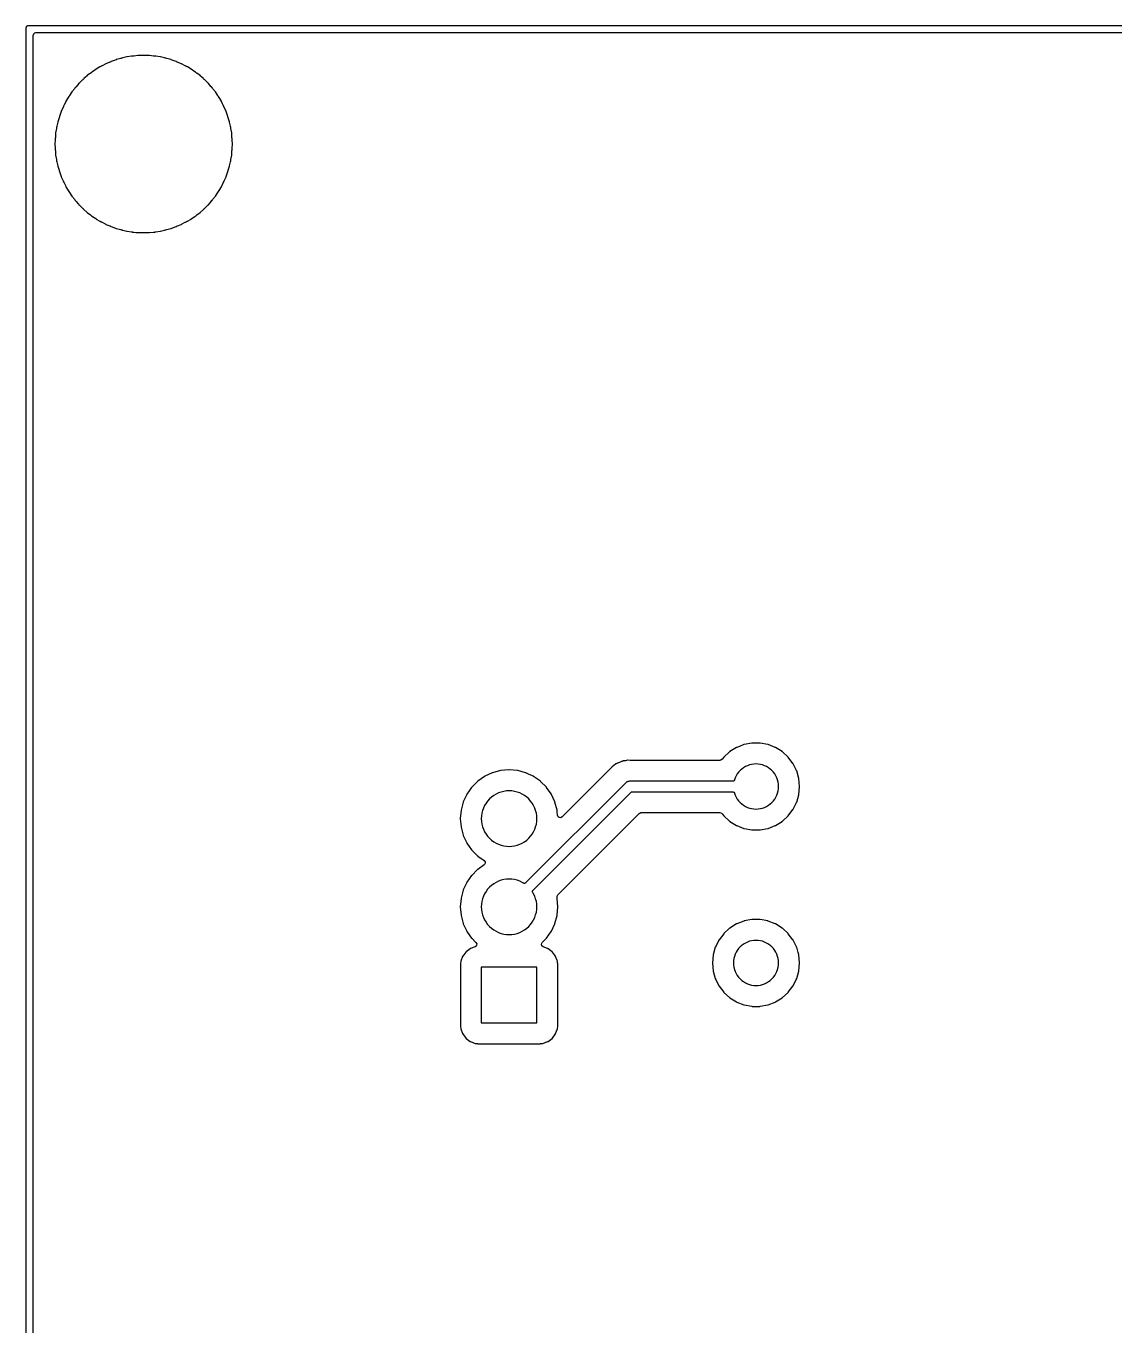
# Model space of a CAD drawing. Header units: metres. Extents: x 53 to 178, y -119 to -45.
# Drawn here: x 53.14 to 84.48, y -82.04 to -44.63 of the extents above; entities that cross this region are included whole.
import ezdxf

# ---------------------------------------------------------------- set-up
doc = ezdxf.new("R2010")
doc.units = ezdxf.units.M

msp = doc.modelspace()

# ---------------------------------------------------------------- linework, layer by layer
for points in [[(178.04, -44.63), (53.19, -44.63), (53.189, -44.63), (53.188, -44.63), (53.186, -44.63), (53.185, -44.63), (53.184, -44.63), (53.183, -44.631), (53.181, -44.631), (53.18, -44.631), (53.179, -44.631), (53.178, -44.631), (53.177, -44.632), (53.175, -44.632), (53.174, -44.633), (53.173, -44.633), (53.172, -44.633), (53.171, -44.634), (53.17, -44.634), (53.169, -44.635), (53.168, -44.635), (53.166, -44.636), (53.165, -44.636), (53.164, -44.637), (53.163, -44.638), (53.162, -44.638), (53.161, -44.639), (53.16, -44.64), (53.159, -44.641), (53.158, -44.641), (53.157, -44.642), (53.156, -44.643), (53.156, -44.644), (53.155, -44.645), (53.154, -44.646), (53.153, -44.646), (53.152, -44.647), (53.151, -44.648), (53.151, -44.649), (53.15, -44.65), (53.149, -44.651), (53.148, -44.652), (53.148, -44.653), (53.147, -44.654), (53.146, -44.655), (53.146, -44.656), (53.145, -44.658), (53.145, -44.659), (53.144, -44.66), (53.144, -44.661), (53.143, -44.662), (53.143, -44.663), (53.143, -44.664), (53.142, -44.665), (53.142, -44.667), (53.141, -44.668), (53.141, -44.669), (53.141, -44.67), (53.141, -44.671), (53.141, -44.673), (53.14, -44.674), (53.14, -44.675), (53.14, -44.676), (53.14, -44.678), (53.14, -44.679), (53.14, -44.68), (53.14, -119.4)], [(53.34, -44.911), (53.34, -119.171), (53.347, -119.204), (53.375, -119.236), (53.421, -119.25), (177.671, -119.25), (177.705, -119.243), (177.737, -119.215), (177.75, -119.169), (177.751, -118.531), (177.89, -44.91), (177.882, -44.876), (177.855, -44.844), (177.809, -44.83), (53.419, -44.83), (53.386, -44.837), (53.354, -44.865), (53.34, -44.911)], [(53.975, -48.031), (53.975, -48.031), (53.975, -48.032), (53.975, -48.032), (53.975, -48.033), (53.982, -48.156), (53.982, -48.158), (53.982, -48.187), (53.982, -48.189), (53.983, -48.19), (53.983, -48.192), (53.983, -48.193), (53.986, -48.222), (53.987, -48.224), (53.994, -48.347), (53.994, -48.348), (53.995, -48.349), (53.995, -48.35), (53.995, -48.351), (53.995, -48.351), (53.995, -48.352), (53.995, -48.352), (53.995, -48.353), (53.995, -48.353), (54.018, -48.474), (54.019, -48.477), (54.022, -48.505), (54.022, -48.506), (54.023, -48.508), (54.023, -48.509), (54.023, -48.51), (54.023, -48.51), (54.023, -48.511), (54.023, -48.511), (54.023, -48.511), (54.023, -48.511), (54.031, -48.539), (54.031, -48.541), (54.054, -48.662), (54.054, -48.664), (54.055, -48.666), (54.055, -48.667), (54.056, -48.669), (54.094, -48.786), (54.094, -48.788), (54.102, -48.816), (54.102, -48.817), (54.102, -48.818), (54.103, -48.82), (54.103, -48.821), (54.103, -48.821), (54.103, -48.821), (54.103, -48.821), (54.103, -48.821), (54.104, -48.822), (54.114, -48.848), (54.115, -48.851), (54.153, -48.968), (54.153, -48.969), (54.153, -48.969), (54.154, -48.97), (54.154, -48.971), (54.154, -48.971), (54.154, -48.972), (54.155, -48.972), (54.155, -48.973), (54.155, -48.974), (54.208, -49.085), (54.209, -49.087), (54.219, -49.114), (54.22, -49.115), (54.22, -49.117), (54.221, -49.118), (54.222, -49.12), (54.236, -49.145), (54.237, -49.147), (54.274, -49.227), (54.289, -49.258), (54.29, -49.26), (54.291, -49.261), (54.291, -49.262), (54.292, -49.264), (54.358, -49.368), (54.359, -49.37), (54.373, -49.395), (54.374, -49.396), (54.374, -49.397), (54.375, -49.397), (54.375, -49.397), (54.375, -49.399), (54.376, -49.399), (54.377, -49.4), (54.393, -49.423), (54.395, -49.425), (54.461, -49.529), (54.461, -49.53), (54.461, -49.53), (54.461, -49.53), (54.461, -49.53), (54.461, -49.53), (54.462, -49.531), (54.463, -49.533), (54.464, -49.534), (54.465, -49.535), (54.543, -49.629), (54.545, -49.631), (54.561, -49.654), (54.562, -49.655), (54.562, -49.656), (54.563, -49.656), (54.563, -49.657), (54.563, -49.657), (54.563, -49.657), (54.564, -49.658), (54.565, -49.659), (54.565, -49.659), (54.575, -49.67), (54.585, -49.68), (54.587, -49.682), (54.65, -49.758), (54.665, -49.777), (54.666, -49.778), (54.667, -49.779), (54.668, -49.78), (54.669, -49.782), (54.759, -49.866), (54.761, -49.868), (54.78, -49.888), (54.781, -49.889), (54.781, -49.889), (54.781, -49.889), (54.782, -49.89), (54.782, -49.89), (54.782, -49.89), (54.783, -49.891), (54.784, -49.892), (54.785, -49.893), (54.807, -49.911), (54.809, -49.913), (54.899, -49.997), (54.9, -49.998), (54.901, -49.999), (54.902, -50), (54.904, -50.001), (55.003, -50.073), (55.005, -50.075), (55.027, -50.093), (55.028, -50.093), (55.028, -50.094), (55.028, -50.094), (55.028, -50.094), (55.028, -50.094), (55.029, -50.095), (55.03, -50.095), (55.031, -50.096), (55.032, -50.097), (55.057, -50.112), (55.058, -50.113), (55.148, -50.178), (55.158, -50.186), (55.159, -50.187), (55.161, -50.188), (55.162, -50.188), (55.163, -50.189), (55.271, -50.249), (55.273, -50.25), (55.284, -50.257), (55.298, -50.265), (55.299, -50.266), (55.3, -50.267), (55.302, -50.267), (55.303, -50.268), (55.314, -50.273), (55.329, -50.28), (55.331, -50.281), (55.399, -50.319), (55.439, -50.341), (55.441, -50.342), (55.442, -50.342), (55.443, -50.343), (55.445, -50.343), (55.559, -50.389), (55.562, -50.39), (55.587, -50.402), (55.588, -50.402), (55.588, -50.402), (55.588, -50.402), (55.589, -50.403), (55.59, -50.403), (55.591, -50.404), (55.592, -50.404), (55.592, -50.404), (55.592, -50.404), (55.593, -50.404), (55.621, -50.413), (55.623, -50.414), (55.737, -50.459), (55.739, -50.46), (55.74, -50.46), (55.742, -50.461), (55.743, -50.461), (55.863, -50.492), (55.865, -50.493), (55.873, -50.495), (55.892, -50.501), (55.894, -50.502), (55.895, -50.502), (55.897, -50.503), (55.898, -50.503), (55.915, -50.506), (55.926, -50.508), (55.929, -50.509), (56.048, -50.539), (56.05, -50.54), (56.051, -50.54), (56.053, -50.54), (56.054, -50.541), (56.177, -50.556), (56.179, -50.556), (56.207, -50.562), (56.208, -50.562), (56.209, -50.562), (56.21, -50.562), (56.211, -50.562), (56.212, -50.563), (56.212, -50.563), (56.212, -50.563), (56.213, -50.563), (56.242, -50.564), (56.244, -50.565), (56.309, -50.573), (56.366, -50.58), (56.367, -50.58), (56.367, -50.58), (56.367, -50.58), (56.368, -50.58), (56.368, -50.58), (56.369, -50.58), (56.37, -50.58), (56.371, -50.58), (56.373, -50.581), (56.496, -50.581), (56.498, -50.581), (56.527, -50.582), (56.528, -50.582), (56.528, -50.582), (56.529, -50.582), (56.53, -50.582), (56.53, -50.582), (56.531, -50.582), (56.532, -50.582), (56.532, -50.582), (56.533, -50.582), (56.562, -50.581), (56.564, -50.581), (56.687, -50.581), (56.689, -50.58), (56.69, -50.58), (56.692, -50.58), (56.694, -50.58), (56.816, -50.565), (56.818, -50.564), (56.847, -50.563), (56.848, -50.563), (56.849, -50.562), (56.849, -50.562), (56.849, -50.562), (56.85, -50.562), (56.852, -50.562), (56.853, -50.562), (56.853, -50.562), (56.853, -50.562), (56.881, -50.556), (56.883, -50.556), (57.006, -50.541), (57.007, -50.54), (57.009, -50.54), (57.01, -50.54), (57.012, -50.539), (57.131, -50.509), (57.134, -50.508), (57.162, -50.503), (57.163, -50.503), (57.165, -50.502), (57.166, -50.502), (57.168, -50.501), (57.195, -50.493), (57.197, -50.492), (57.317, -50.461), (57.318, -50.461), (57.32, -50.46), (57.321, -50.46), (57.323, -50.459), (57.437, -50.414), (57.439, -50.413), (57.467, -50.404), (57.468, -50.404), (57.47, -50.403), (57.471, -50.403), (57.473, -50.402), (57.498, -50.39), (57.501, -50.389), (57.615, -50.343), (57.617, -50.343), (57.618, -50.342), (57.619, -50.342), (57.621, -50.341), (57.729, -50.281), (57.731, -50.28), (57.757, -50.268), (57.758, -50.267), (57.76, -50.267), (57.761, -50.266), (57.762, -50.265), (57.787, -50.25), (57.789, -50.249), (57.897, -50.189), (57.898, -50.188), (57.899, -50.188), (57.901, -50.187), (57.902, -50.186), (58.002, -50.113), (58.003, -50.112), (58.028, -50.097), (58.029, -50.096), (58.03, -50.095), (58.032, -50.094), (58.033, -50.093), (58.055, -50.075), (58.057, -50.073), (58.156, -50.001), (58.158, -50), (58.159, -49.999), (58.16, -49.998), (58.161, -49.997), (58.251, -49.913), (58.253, -49.911), (58.275, -49.893), (58.276, -49.892), (58.277, -49.891), (58.278, -49.89), (58.28, -49.888), (58.299, -49.868), (58.301, -49.866), (58.391, -49.782), (58.392, -49.78), (58.393, -49.779), (58.394, -49.778), (58.395, -49.777), (58.474, -49.682), (58.475, -49.68), (58.495, -49.659), (58.496, -49.658), (58.497, -49.657), (58.498, -49.655), (58.498, -49.655), (58.499, -49.654), (58.516, -49.631), (58.517, -49.63), (58.595, -49.535), (58.596, -49.533), (58.597, -49.532), (58.598, -49.531), (58.599, -49.529), (58.665, -49.425), (58.666, -49.424), (58.683, -49.4), (58.684, -49.399), (58.685, -49.398), (58.686, -49.396), (58.687, -49.395), (58.701, -49.37), (58.702, -49.368), (58.768, -49.264), (58.769, -49.262), (58.769, -49.261), (58.77, -49.26), (58.771, -49.258), (58.823, -49.147), (58.824, -49.145), (58.838, -49.12), (58.839, -49.118), (58.84, -49.117), (58.84, -49.115), (58.841, -49.114), (58.851, -49.087), (58.852, -49.085), (58.905, -48.974), (58.905, -48.972), (58.906, -48.971), (58.907, -48.969), (58.907, -48.968), (58.945, -48.851), (58.946, -48.848), (58.956, -48.822), (58.957, -48.82), (58.958, -48.819), (58.958, -48.817), (58.958, -48.816), (58.966, -48.788), (58.966, -48.786), (59.004, -48.669), (59.005, -48.667), (59.005, -48.666), (59.006, -48.664), (59.006, -48.662), (59.029, -48.541), (59.029, -48.539), (59.037, -48.511), (59.037, -48.51), (59.037, -48.508), (59.038, -48.507), (59.038, -48.505), (59.041, -48.477), (59.042, -48.474), (59.065, -48.353), (59.065, -48.352), (59.065, -48.352), (59.065, -48.351), (59.065, -48.35), (59.065, -48.349), (59.066, -48.348), (59.066, -48.347), (59.069, -48.298), (59.073, -48.224), (59.074, -48.222), (59.077, -48.193), (59.077, -48.193), (59.077, -48.191), (59.077, -48.189), (59.078, -48.188), (59.078, -48.148), (59.078, -48.146), (59.085, -48.033), (59.085, -48.032), (59.085, -48.03), (59.085, -48.028), (59.085, -48.027), (59.078, -47.914), (59.078, -47.912), (59.078, -47.872), (59.077, -47.871), (59.077, -47.87), (59.077, -47.87), (59.077, -47.868), (59.077, -47.867), (59.074, -47.838), (59.073, -47.836), (59.069, -47.769), (59.066, -47.713), (59.066, -47.712), (59.065, -47.711), (59.065, -47.709), (59.065, -47.708), (59.065, -47.707), (59.065, -47.707), (59.065, -47.707), (59.042, -47.586), (59.041, -47.583), (59.038, -47.555), (59.038, -47.553), (59.037, -47.552), (59.037, -47.55), (59.037, -47.549), (59.029, -47.521), (59.029, -47.519), (59.006, -47.399), (59.006, -47.398), (59.006, -47.396), (59.005, -47.394), (59.005, -47.393), (59.004, -47.391), (58.966, -47.274), (58.966, -47.272), (58.958, -47.244), (58.958, -47.243), (58.958, -47.243), (58.958, -47.243), (58.958, -47.243), (58.958, -47.241), (58.957, -47.24), (58.957, -47.239), (58.956, -47.238), (58.946, -47.212), (58.945, -47.209), (58.907, -47.092), (58.907, -47.091), (58.906, -47.089), (58.905, -47.088), (58.905, -47.086), (58.852, -46.975), (58.851, -46.973), (58.841, -46.946), (58.84, -46.945), (58.839, -46.943), (58.839, -46.942), (58.838, -46.94), (58.838, -46.94), (58.824, -46.915), (58.823, -46.913), (58.805, -46.874), (58.771, -46.802), (58.77, -46.8), (58.769, -46.799), (58.769, -46.798), (58.768, -46.796), (58.702, -46.692), (58.701, -46.69), (58.687, -46.665), (58.686, -46.664), (58.685, -46.662), (58.684, -46.661), (58.683, -46.66), (58.666, -46.637), (58.665, -46.635), (58.599, -46.531), (58.599, -46.53), (58.599, -46.53), (58.598, -46.529), (58.597, -46.528), (58.596, -46.527), (58.595, -46.525), (58.517, -46.431), (58.516, -46.429), (58.499, -46.406), (58.498, -46.405), (58.497, -46.404), (58.497, -46.403), (58.497, -46.403), (58.497, -46.403), (58.496, -46.402), (58.495, -46.401), (58.495, -46.401), (58.481, -46.386), (58.475, -46.38), (58.473, -46.378), (58.395, -46.283), (58.394, -46.282), (58.394, -46.282), (58.394, -46.282), (58.393, -46.281), (58.392, -46.28), (58.391, -46.278), (58.301, -46.194), (58.299, -46.192), (58.298, -46.192), (58.28, -46.172), (58.279, -46.171), (58.279, -46.171), (58.279, -46.171), (58.278, -46.17), (58.278, -46.17), (58.278, -46.17), (58.277, -46.169), (58.276, -46.168), (58.275, -46.167), (58.253, -46.149), (58.251, -46.147), (58.161, -46.063), (58.161, -46.062), (58.16, -46.062), (58.159, -46.061), (58.158, -46.06), (58.158, -46.06), (58.158, -46.06), (58.157, -46.06), (58.157, -46.059), (58.156, -46.059), (58.057, -45.987), (58.055, -45.985), (58.033, -45.967), (58.032, -45.966), (58.032, -45.966), (58.031, -45.965), (58.03, -45.965), (58.03, -45.965), (58.03, -45.964), (58.029, -45.964), (58.028, -45.964), (58.028, -45.963), (58.003, -45.948), (58.002, -45.947), (57.902, -45.874), (57.901, -45.873), (57.899, -45.872), (57.898, -45.872), (57.897, -45.871), (57.789, -45.811), (57.787, -45.81), (57.763, -45.795), (57.762, -45.795), (57.762, -45.795), (57.761, -45.794), (57.76, -45.794), (57.76, -45.794), (57.76, -45.793), (57.759, -45.793), (57.758, -45.792), (57.757, -45.792), (57.731, -45.78), (57.729, -45.779), (57.621, -45.719), (57.62, -45.719), (57.619, -45.718), (57.618, -45.718), (57.617, -45.717), (57.616, -45.717), (57.615, -45.717), (57.615, -45.717), (57.501, -45.671), (57.498, -45.67), (57.473, -45.658), (57.472, -45.658), (57.471, -45.657), (57.47, -45.657), (57.47, -45.657), (57.47, -45.657), (57.469, -45.657), (57.468, -45.656), (57.467, -45.656), (57.467, -45.656), (57.439, -45.647), (57.437, -45.646), (57.323, -45.601), (57.321, -45.6), (57.32, -45.6), (57.318, -45.599), (57.317, -45.599), (57.197, -45.568), (57.195, -45.567), (57.168, -45.559), (57.166, -45.558), (57.165, -45.558), (57.163, -45.557), (57.162, -45.557), (57.134, -45.552), (57.131, -45.551), (57.012, -45.521), (57.01, -45.52), (57.009, -45.52), (57.007, -45.52), (57.006, -45.519), (56.883, -45.504), (56.881, -45.504), (56.853, -45.498), (56.852, -45.498), (56.852, -45.498), (56.851, -45.498), (56.851, -45.498), (56.85, -45.498), (56.849, -45.498), (56.849, -45.498), (56.848, -45.497), (56.848, -45.497), (56.847, -45.497), (56.847, -45.497), (56.818, -45.496), (56.816, -45.495), (56.694, -45.48), (56.692, -45.48), (56.69, -45.48), (56.689, -45.48), (56.687, -45.48), (56.564, -45.48), (56.562, -45.479), (56.537, -45.478), (56.533, -45.478), (56.532, -45.478), (56.532, -45.478), (56.531, -45.478), (56.53, -45.478), (56.53, -45.478), (56.529, -45.478), (56.528, -45.478), (56.528, -45.478), (56.527, -45.478), (56.523, -45.478), (56.498, -45.479), (56.496, -45.48), (56.373, -45.48), (56.372, -45.48), (56.371, -45.48), (56.37, -45.48), (56.369, -45.48), (56.369, -45.48), (56.368, -45.48), (56.368, -45.48), (56.367, -45.48), (56.366, -45.48), (56.244, -45.495), (56.242, -45.496), (56.213, -45.497), (56.213, -45.497), (56.212, -45.497), (56.211, -45.498), (56.21, -45.498), (56.21, -45.498), (56.209, -45.498), (56.209, -45.498), (56.208, -45.498), (56.207, -45.498), (56.179, -45.504), (56.177, -45.504), (56.054, -45.519), (56.053, -45.519), (56.052, -45.52), (56.051, -45.52), (56.05, -45.52), (56.049, -45.52), (56.048, -45.521), (55.929, -45.551), (55.926, -45.552), (55.898, -45.557), (55.898, -45.557), (55.897, -45.557), (55.896, -45.557), (55.896, -45.558), (55.896, -45.558), (55.895, -45.558), (55.894, -45.558), (55.893, -45.558), (55.892, -45.559), (55.882, -45.562), (55.865, -45.567), (55.863, -45.568), (55.743, -45.599), (55.742, -45.599), (55.74, -45.6), (55.739, -45.6), (55.737, -45.601), (55.623, -45.646), (55.621, -45.647), (55.593, -45.656), (55.593, -45.656), (55.592, -45.656), (55.591, -45.656), (55.59, -45.657), (55.59, -45.657), (55.59, -45.657), (55.589, -45.657), (55.588, -45.658), (55.587, -45.658), (55.562, -45.67), (55.559, -45.671), (55.445, -45.717), (55.443, -45.717), (55.442, -45.718), (55.441, -45.718), (55.439, -45.719), (55.331, -45.779), (55.329, -45.78), (55.303, -45.792), (55.302, -45.792), (55.302, -45.792), (55.301, -45.793), (55.3, -45.793), (55.3, -45.793), (55.3, -45.794), (55.299, -45.794), (55.298, -45.794), (55.298, -45.795), (55.273, -45.81), (55.271, -45.811), (55.163, -45.871), (55.162, -45.871), (55.161, -45.872), (55.16, -45.873), (55.159, -45.873), (55.158, -45.874), (55.158, -45.874), (55.158, -45.874), (55.058, -45.947), (55.057, -45.948), (55.032, -45.963), (55.032, -45.964), (55.031, -45.964), (55.03, -45.965), (55.03, -45.965), (55.03, -45.965), (55.029, -45.966), (55.028, -45.966), (55.028, -45.966), (55.027, -45.967), (55.005, -45.985), (55.003, -45.987), (54.904, -46.059), (54.903, -46.06), (54.902, -46.06), (54.901, -46.061), (54.9, -46.062), (54.9, -46.062), (54.899, -46.063), (54.899, -46.063), (54.899, -46.063), (54.809, -46.147), (54.807, -46.149), (54.785, -46.167), (54.785, -46.168), (54.784, -46.168), (54.783, -46.169), (54.783, -46.169), (54.783, -46.169), (54.782, -46.17), (54.782, -46.17), (54.781, -46.171), (54.78, -46.172), (54.774, -46.179), (54.761, -46.192), (54.759, -46.194), (54.669, -46.278), (54.668, -46.28), (54.667, -46.281), (54.666, -46.282), (54.665, -46.283), (54.587, -46.378), (54.585, -46.38), (54.575, -46.39), (54.565, -46.401), (54.565, -46.401), (54.564, -46.402), (54.564, -46.402), (54.563, -46.403), (54.563, -46.403), (54.563, -46.403), (54.562, -46.404), (54.562, -46.405), (54.561, -46.406), (54.545, -46.429), (54.543, -46.431), (54.465, -46.525), (54.464, -46.526), (54.463, -46.527), (54.463, -46.528), (54.462, -46.528), (54.462, -46.528), (54.462, -46.529), (54.462, -46.529), (54.461, -46.53), (54.461, -46.531), (54.395, -46.635), (54.393, -46.637), (54.377, -46.66), (54.376, -46.661), (54.375, -46.662), (54.374, -46.663), (54.374, -46.664), (54.374, -46.664), (54.374, -46.664), (54.373, -46.665), (54.373, -46.665), (54.373, -46.665), (54.359, -46.69), (54.358, -46.692), (54.292, -46.796), (54.291, -46.798), (54.291, -46.799), (54.29, -46.8), (54.289, -46.802), (54.237, -46.913), (54.236, -46.915), (54.235, -46.917), (54.222, -46.94), (54.222, -46.941), (54.221, -46.941), (54.221, -46.942), (54.221, -46.942), (54.221, -46.942), (54.221, -46.943), (54.22, -46.943), (54.22, -46.944), (54.22, -46.944), (54.22, -46.944), (54.22, -46.945), (54.219, -46.945), (54.219, -46.946), (54.209, -46.973), (54.208, -46.975), (54.155, -47.086), (54.155, -47.087), (54.154, -47.088), (54.154, -47.09), (54.154, -47.091), (54.154, -47.091), (54.153, -47.091), (54.153, -47.091), (54.153, -47.092), (54.153, -47.092), (54.115, -47.209), (54.114, -47.212), (54.104, -47.238), (54.103, -47.239), (54.103, -47.239), (54.103, -47.239), (54.103, -47.24), (54.103, -47.24), (54.103, -47.241), (54.102, -47.242), (54.102, -47.243), (54.102, -47.244), (54.094, -47.272), (54.094, -47.274), (54.056, -47.391), (54.055, -47.392), (54.055, -47.393), (54.055, -47.394), (54.055, -47.395), (54.054, -47.396), (54.054, -47.397), (54.054, -47.398), (54.054, -47.398), (54.031, -47.519), (54.031, -47.521), (54.023, -47.549), (54.023, -47.55), (54.023, -47.55), (54.023, -47.551), (54.023, -47.552), (54.023, -47.552), (54.023, -47.553), (54.022, -47.554), (54.022, -47.554), (54.022, -47.555), (54.019, -47.583), (54.018, -47.586), (53.995, -47.707), (53.995, -47.707), (53.995, -47.708), (53.995, -47.709), (53.995, -47.71), (53.995, -47.71), (53.995, -47.711), (53.995, -47.712), (53.994, -47.712), (53.994, -47.713), (53.987, -47.836), (53.986, -47.838), (53.983, -47.867), (53.983, -47.868), (53.983, -47.87), (53.982, -47.871), (53.982, -47.873), (53.982, -47.902), (53.982, -47.904), (53.975, -48.027), (53.975, -48.028), (53.975, -48.028), (53.975, -48.029), (53.975, -48.03), (53.975, -48.03), (53.975, -48.031)], [(65.65, -69.998), (65.65, -69.998), (65.65, -69.999), (65.65, -70), (65.651, -70.001), (65.671, -70.237), (65.671, -70.238), (65.671, -70.239), (65.672, -70.241), (65.672, -70.242), (65.672, -70.242), (65.672, -70.243), (65.672, -70.244), (65.672, -70.245), (65.673, -70.245), (65.734, -70.474), (65.734, -70.475), (65.735, -70.476), (65.735, -70.477), (65.735, -70.478), (65.735, -70.478), (65.736, -70.48), (65.736, -70.481), (65.737, -70.482), (65.784, -70.583), (65.837, -70.696), (65.837, -70.696), (65.837, -70.697), (65.837, -70.697), (65.837, -70.697), (65.837, -70.697), (65.838, -70.699), (65.839, -70.7), (65.84, -70.702), (65.841, -70.704), (65.928, -70.828), (65.977, -70.897), (65.977, -70.898), (65.978, -70.899), (65.978, -70.9), (65.979, -70.9), (65.979, -70.9), (65.98, -70.901), (65.981, -70.902), (65.981, -70.903), (65.982, -70.904), (66.099, -71.021), (66.122, -71.063), (66.119, -71.103), (66.093, -71.139), (66.074, -71.149), (65.946, -71.196), (65.945, -71.197), (65.944, -71.197), (65.943, -71.198), (65.942, -71.198), (65.941, -71.199), (65.94, -71.199), (65.939, -71.2), (65.938, -71.2), (65.938, -71.2), (65.937, -71.201), (65.936, -71.202), (65.935, -71.202), (65.934, -71.203), (65.818, -71.289), (65.817, -71.291), (65.816, -71.292), (65.814, -71.293), (65.813, -71.294), (65.813, -71.294), (65.812, -71.295), (65.811, -71.297), (65.81, -71.298), (65.808, -71.299), (65.722, -71.415), (65.721, -71.416), (65.72, -71.417), (65.72, -71.419), (65.719, -71.42), (65.719, -71.42), (65.718, -71.421), (65.718, -71.422), (65.717, -71.423), (65.717, -71.423), (65.717, -71.424), (65.716, -71.425), (65.716, -71.426), (65.715, -71.427), (65.665, -71.562), (65.665, -71.563), (65.664, -71.564), (65.664, -71.565), (65.664, -71.566), (65.663, -71.567), (65.663, -71.568), (65.663, -71.569), (65.663, -71.57), (65.663, -71.571), (65.662, -71.572), (65.662, -71.573), (65.662, -71.574), (65.656, -71.628), (65.656, -71.634), (65.656, -71.634), (65.656, -71.634), (65.656, -71.635), (65.656, -71.635), (65.656, -71.635), (65.656, -71.636), (65.656, -71.637), (65.656, -71.638), (65.655, -71.639), (65.655, -73.435), (65.656, -73.436), (65.656, -73.437), (65.656, -73.438), (65.656, -73.439), (65.656, -73.44), (65.656, -73.44), (65.656, -73.44), (65.662, -73.5), (65.662, -73.501), (65.662, -73.502), (65.663, -73.503), (65.663, -73.504), (65.663, -73.505), (65.663, -73.506), (65.663, -73.507), (65.664, -73.508), (65.664, -73.509), (65.664, -73.51), (65.665, -73.511), (65.665, -73.512), (65.715, -73.647), (65.716, -73.648), (65.716, -73.649), (65.717, -73.65), (65.717, -73.651), (65.717, -73.651), (65.718, -73.652), (65.718, -73.653), (65.719, -73.654), (65.719, -73.654), (65.72, -73.655), (65.72, -73.657), (65.721, -73.658), (65.722, -73.659), (65.808, -73.775), (65.81, -73.776), (65.811, -73.777), (65.812, -73.779), (65.813, -73.78), (65.813, -73.78), (65.814, -73.781), (65.816, -73.782), (65.817, -73.783), (65.818, -73.785), (65.934, -73.871), (65.935, -73.872), (65.936, -73.873), (65.938, -73.873), (65.939, -73.874), (65.939, -73.874), (65.94, -73.875), (65.941, -73.875), (65.942, -73.876), (65.942, -73.876), (65.943, -73.876), (65.944, -73.877), (65.945, -73.877), (65.946, -73.878), (66.081, -73.928), (66.081, -73.928), (66.082, -73.928), (66.084, -73.929), (66.085, -73.929), (66.086, -73.929), (66.087, -73.93), (66.088, -73.93), (66.09, -73.93), (66.091, -73.93), (66.092, -73.931), (66.093, -73.931), (66.1, -73.932), (66.153, -73.937), (66.154, -73.937), (66.155, -73.937), (66.157, -73.937), (66.158, -73.938), (67.954, -73.938), (67.955, -73.937), (67.957, -73.937), (67.958, -73.937), (67.959, -73.937), (68.019, -73.931), (68.02, -73.931), (68.021, -73.931), (68.022, -73.93), (68.023, -73.93), (68.024, -73.93), (68.025, -73.93), (68.026, -73.93), (68.027, -73.929), (68.028, -73.929), (68.029, -73.929), (68.03, -73.928), (68.031, -73.928), (68.166, -73.878), (68.167, -73.877), (68.168, -73.877), (68.169, -73.876), (68.17, -73.876), (68.171, -73.875), (68.172, -73.875), (68.173, -73.874), (68.174, -73.873), (68.175, -73.873), (68.176, -73.872), (68.177, -73.872), (68.178, -73.871), (68.294, -73.785), (68.294, -73.784), (68.295, -73.783), (68.296, -73.782), (68.297, -73.782), (68.298, -73.781), (68.299, -73.78), (68.3, -73.779), (68.301, -73.778), (68.301, -73.777), (68.302, -73.776), (68.303, -73.775), (68.304, -73.775), (68.39, -73.659), (68.391, -73.658), (68.391, -73.657), (68.392, -73.656), (68.392, -73.655), (68.393, -73.654), (68.394, -73.653), (68.394, -73.652), (68.395, -73.651), (68.395, -73.65), (68.396, -73.649), (68.396, -73.648), (68.397, -73.647), (68.447, -73.512), (68.447, -73.511), (68.448, -73.51), (68.448, -73.509), (68.448, -73.508), (68.449, -73.507), (68.449, -73.506), (68.449, -73.505), (68.449, -73.504), (68.449, -73.503), (68.45, -73.502), (68.45, -73.501), (68.45, -73.5), (68.456, -73.44), (68.456, -73.439), (68.456, -73.438), (68.456, -73.436), (68.456, -73.435), (68.456, -71.639), (68.456, -71.638), (68.456, -71.636), (68.456, -71.635), (68.456, -71.634), (68.453, -71.607), (68.45, -71.574), (68.45, -71.573), (68.45, -71.572), (68.449, -71.571), (68.449, -71.57), (68.449, -71.569), (68.449, -71.568), (68.449, -71.567), (68.448, -71.566), (68.448, -71.565), (68.448, -71.564), (68.447, -71.563), (68.447, -71.562), (68.441, -71.547), (68.397, -71.427), (68.396, -71.426), (68.396, -71.425), (68.395, -71.424), (68.395, -71.423), (68.395, -71.423), (68.394, -71.422), (68.394, -71.421), (68.393, -71.42), (68.393, -71.42), (68.392, -71.419), (68.392, -71.417), (68.391, -71.416), (68.39, -71.415), (68.304, -71.299), (68.302, -71.298), (68.301, -71.297), (68.3, -71.295), (68.299, -71.294), (68.299, -71.294), (68.298, -71.293), (68.296, -71.292), (68.295, -71.291), (68.294, -71.289), (68.178, -71.203), (68.177, -71.202), (68.176, -71.201), (68.174, -71.201), (68.173, -71.2), (68.173, -71.2), (68.172, -71.199), (68.171, -71.199), (68.17, -71.198), (68.17, -71.198), (68.169, -71.198), (68.168, -71.197), (68.167, -71.197), (68.166, -71.196), (68.041, -71.15), (68.003, -71.121), (67.989, -71.083), (67.998, -71.04), (68.01, -71.023), (68.13, -70.904), (68.131, -70.903), (68.131, -70.902), (68.132, -70.901), (68.133, -70.901), (68.133, -70.9), (68.134, -70.899), (68.135, -70.898), (68.135, -70.897), (68.271, -70.704), (68.272, -70.703), (68.272, -70.702), (68.273, -70.701), (68.273, -70.7), (68.274, -70.699), (68.274, -70.698), (68.275, -70.697), (68.275, -70.696), (68.375, -70.482), (68.376, -70.481), (68.376, -70.48), (68.377, -70.479), (68.377, -70.478), (68.377, -70.477), (68.378, -70.476), (68.378, -70.475), (68.378, -70.474), (68.439, -70.245), (68.44, -70.244), (68.44, -70.243), (68.44, -70.242), (68.44, -70.241), (68.44, -70.24), (68.441, -70.239), (68.441, -70.238), (68.441, -70.237), (68.461, -70.001), (68.462, -70), (68.462, -69.999), (68.462, -69.998), (68.462, -69.997), (68.462, -69.996), (68.462, -69.995), (68.462, -69.994), (68.461, -69.993), (68.441, -69.757), (68.441, -69.756), (68.441, -69.755), (68.44, -69.754), (68.44, -69.753), (68.44, -69.752), (68.44, -69.751), (68.44, -69.75), (68.439, -69.749), (68.437, -69.739), (68.438, -69.69), (68.458, -69.656), (70.805, -67.309), (70.851, -67.284), (70.865, -67.283), (73.124, -67.283), (73.173, -67.297), (73.193, -67.315), (73.237, -67.374), (73.238, -67.375), (73.239, -67.376), (73.239, -67.377), (73.24, -67.378), (73.241, -67.379), (73.242, -67.38), (73.242, -67.38), (73.243, -67.381), (73.408, -67.531), (73.408, -67.531), (73.409, -67.532), (73.41, -67.533), (73.412, -67.534), (73.413, -67.535), (73.414, -67.536), (73.415, -67.537), (73.604, -67.654), (73.605, -67.654), (73.606, -67.655), (73.607, -67.655), (73.608, -67.656), (73.608, -67.656), (73.609, -67.656), (73.61, -67.657), (73.611, -67.657), (73.613, -67.658), (73.82, -67.738), (73.821, -67.739), (73.822, -67.739), (73.823, -67.739), (73.824, -67.74), (73.825, -67.74), (73.827, -67.74), (73.828, -67.741), (73.829, -67.741), (74.048, -67.782), (74.049, -67.782), (74.05, -67.782), (74.051, -67.782), (74.052, -67.782), (74.053, -67.782), (74.054, -67.782), (74.056, -67.782), (74.057, -67.783), (74.279, -67.783), (74.28, -67.782), (74.282, -67.782), (74.283, -67.782), (74.284, -67.782), (74.285, -67.782), (74.286, -67.782), (74.287, -67.782), (74.288, -67.782), (74.507, -67.741), (74.508, -67.741), (74.509, -67.74), (74.511, -67.74), (74.512, -67.74), (74.513, -67.739), (74.514, -67.739), (74.515, -67.739), (74.516, -67.738), (74.723, -67.658), (74.725, -67.657), (74.726, -67.657), (74.727, -67.657), (74.728, -67.656), (74.729, -67.655), (74.73, -67.655), (74.731, -67.654), (74.732, -67.654), (74.921, -67.537), (74.922, -67.536), (74.923, -67.535), (74.924, -67.535), (74.925, -67.534), (74.926, -67.533), (74.927, -67.533), (74.927, -67.532), (74.928, -67.531), (75.093, -67.381), (75.094, -67.38), (75.094, -67.38), (75.095, -67.379), (75.096, -67.378), (75.097, -67.377), (75.097, -67.376), (75.098, -67.375), (75.099, -67.374), (75.233, -67.197), (75.234, -67.196), (75.234, -67.195), (75.235, -67.194), (75.236, -67.193), (75.236, -67.192), (75.237, -67.191), (75.237, -67.19), (75.238, -67.189), (75.337, -66.99), (75.337, -66.989), (75.338, -66.988), (75.338, -66.987), (75.339, -66.986), (75.339, -66.985), (75.34, -66.983), (75.34, -66.982), (75.34, -66.981), (75.401, -66.767), (75.402, -66.766), (75.402, -66.765), (75.402, -66.764), (75.402, -66.763), (75.402, -66.762), (75.403, -66.76), (75.403, -66.759), (75.403, -66.758), (75.423, -66.537), (75.424, -66.535), (75.424, -66.534), (75.424, -66.533), (75.424, -66.532), (75.424, -66.531), (75.424, -66.53), (75.424, -66.529), (75.423, -66.527), (75.403, -66.306), (75.403, -66.305), (75.403, -66.304), (75.402, -66.302), (75.402, -66.301), (75.402, -66.3), (75.402, -66.299), (75.402, -66.298), (75.401, -66.297), (75.34, -66.083), (75.34, -66.082), (75.34, -66.081), (75.339, -66.08), (75.339, -66.079), (75.339, -66.078), (75.338, -66.077), (75.338, -66.077), (75.338, -66.076), (75.338, -66.076), (75.338, -66.075), (75.337, -66.075), (75.337, -66.075), (75.337, -66.074), (75.238, -65.875), (75.237, -65.874), (75.237, -65.873), (75.236, -65.872), (75.235, -65.871), (75.235, -65.871), (75.235, -65.87), (75.234, -65.869), (75.234, -65.868), (75.233, -65.867), (75.099, -65.69), (75.098, -65.689), (75.097, -65.688), (75.097, -65.687), (75.096, -65.686), (75.095, -65.685), (75.094, -65.684), (75.094, -65.684), (75.093, -65.683), (74.928, -65.533), (74.928, -65.533), (74.927, -65.532), (74.926, -65.531), (74.924, -65.53), (74.923, -65.529), (74.922, -65.528), (74.921, -65.527), (74.732, -65.41), (74.73, -65.409), (74.729, -65.409), (74.728, -65.408), (74.727, -65.407), (74.725, -65.407), (74.724, -65.406), (74.723, -65.406), (74.723, -65.406), (74.516, -65.326), (74.515, -65.325), (74.514, -65.325), (74.513, -65.325), (74.512, -65.324), (74.511, -65.324), (74.509, -65.324), (74.508, -65.323), (74.507, -65.323), (74.288, -65.282), (74.287, -65.282), (74.286, -65.282), (74.285, -65.282), (74.284, -65.282), (74.283, -65.282), (74.282, -65.282), (74.28, -65.282), (74.279, -65.281), (74.057, -65.281), (74.056, -65.282), (74.054, -65.282), (74.053, -65.282), (74.052, -65.282), (74.051, -65.282), (74.05, -65.282), (74.049, -65.282), (74.048, -65.282), (73.829, -65.323), (73.828, -65.323), (73.827, -65.324), (73.825, -65.324), (73.824, -65.324), (73.823, -65.325), (73.822, -65.325), (73.821, -65.325), (73.82, -65.326), (73.689, -65.377), (73.613, -65.406), (73.612, -65.406), (73.611, -65.407), (73.609, -65.407), (73.608, -65.408), (73.607, -65.409), (73.606, -65.409), (73.604, -65.41), (73.415, -65.527), (73.414, -65.528), (73.413, -65.529), (73.412, -65.53), (73.41, -65.531), (73.409, -65.532), (73.408, -65.533), (73.408, -65.533), (73.408, -65.533), (73.243, -65.683), (73.242, -65.684), (73.242, -65.684), (73.241, -65.685), (73.24, -65.686), (73.239, -65.687), (73.239, -65.688), (73.238, -65.689), (73.237, -65.69), (73.194, -65.746), (73.153, -65.777), (73.126, -65.781), (70.545, -65.781), (70.543, -65.781), (70.481, -65.778), (70.481, -65.778), (70.48, -65.778), (70.479, -65.778), (70.478, -65.778), (70.478, -65.778), (70.477, -65.778), (70.476, -65.778), (70.475, -65.778), (70.474, -65.778), (70.473, -65.778), (70.472, -65.778), (70.47, -65.778), (70.469, -65.778), (70.409, -65.79), (70.407, -65.79), (70.346, -65.797), (70.345, -65.797), (70.344, -65.798), (70.343, -65.798), (70.341, -65.798), (70.34, -65.798), (70.339, -65.799), (70.338, -65.799), (70.337, -65.799), (70.336, -65.8), (70.335, -65.8), (70.334, -65.8), (70.334, -65.8), (70.327, -65.803), (70.31, -65.808), (70.302, -65.809), (70.301, -65.809), (70.299, -65.81), (70.298, -65.81), (70.296, -65.811), (70.295, -65.811), (70.293, -65.812), (70.292, -65.812), (70.291, -65.813), (70.235, -65.838), (70.233, -65.839), (70.175, -65.86), (70.174, -65.861), (70.173, -65.861), (70.173, -65.861), (70.173, -65.861), (70.172, -65.862), (70.171, -65.862), (70.17, -65.863), (70.169, -65.863), (70.168, -65.864), (70.167, -65.864), (70.166, -65.865), (70.165, -65.866), (70.165, -65.866), (70.165, -65.866), (70.165, -65.866), (70.165, -65.866), (70.165, -65.866), (70.158, -65.871), (70.143, -65.879), (70.135, -65.883), (70.134, -65.883), (70.134, -65.883), (70.133, -65.884), (70.132, -65.884), (70.132, -65.884), (70.131, -65.885), (70.13, -65.885), (70.129, -65.886), (70.128, -65.886), (70.127, -65.887), (70.127, -65.888), (70.126, -65.888), (70.125, -65.889), (70.077, -65.927), (70.075, -65.928), (70.025, -65.963), (70.023, -65.964), (70.022, -65.964), (70.021, -65.965), (70.02, -65.966), (70.019, -65.967), (70.018, -65.968), (70.017, -65.97), (70.016, -65.971), (69.975, -66.017), (69.973, -66.018), (68.585, -67.407), (68.543, -67.43), (68.502, -67.427), (68.47, -67.402), (68.453, -67.359), (68.445, -67.264), (68.441, -67.217), (68.441, -67.216), (68.441, -67.215), (68.44, -67.214), (68.44, -67.213), (68.44, -67.212), (68.44, -67.211), (68.44, -67.21), (68.439, -67.209), (68.378, -66.98), (68.378, -66.979), (68.378, -66.978), (68.377, -66.977), (68.377, -66.976), (68.377, -66.975), (68.376, -66.974), (68.376, -66.973), (68.375, -66.972), (68.275, -66.758), (68.275, -66.757), (68.274, -66.756), (68.274, -66.755), (68.273, -66.754), (68.273, -66.753), (68.272, -66.752), (68.272, -66.751), (68.271, -66.75), (68.265, -66.741), (68.135, -66.557), (68.135, -66.556), (68.134, -66.555), (68.133, -66.554), (68.133, -66.553), (68.132, -66.553), (68.131, -66.552), (68.131, -66.551), (68.13, -66.55), (67.963, -66.383), (67.962, -66.382), (67.961, -66.382), (67.961, -66.381), (67.96, -66.38), (67.959, -66.38), (67.958, -66.379), (67.957, -66.378), (67.956, -66.378), (67.956, -66.378), (67.956, -66.378), (67.956, -66.378), (67.956, -66.378), (67.956, -66.378), (67.763, -66.242), (67.761, -66.241), (67.759, -66.24), (67.758, -66.239), (67.756, -66.238), (67.756, -66.238), (67.756, -66.238), (67.756, -66.238), (67.755, -66.238), (67.755, -66.238), (67.637, -66.182), (67.541, -66.138), (67.54, -66.137), (67.539, -66.137), (67.537, -66.136), (67.537, -66.136), (67.536, -66.136), (67.535, -66.136), (67.534, -66.135), (67.533, -66.135), (67.304, -66.074), (67.304, -66.073), (67.303, -66.073), (67.302, -66.073), (67.301, -66.073), (67.301, -66.073), (67.3, -66.073), (67.298, -66.072), (67.297, -66.072), (67.296, -66.072), (67.06, -66.052), (67.059, -66.051), (67.058, -66.051), (67.057, -66.051), (67.056, -66.051), (67.056, -66.051), (67.055, -66.051), (67.054, -66.051), (67.053, -66.051), (67.052, -66.052), (66.816, -66.072), (66.815, -66.072), (66.814, -66.072), (66.812, -66.073), (66.811, -66.073), (66.811, -66.073), (66.81, -66.073), (66.809, -66.073), (66.808, -66.073), (66.808, -66.074), (66.579, -66.135), (66.578, -66.135), (66.578, -66.135), (66.577, -66.136), (66.576, -66.136), (66.575, -66.136), (66.574, -66.137), (66.573, -66.137), (66.572, -66.137), (66.572, -66.137), (66.572, -66.137), (66.572, -66.138), (66.571, -66.138), (66.571, -66.138), (66.357, -66.238), (66.357, -66.238), (66.356, -66.238), (66.356, -66.238), (66.356, -66.238), (66.356, -66.238), (66.354, -66.239), (66.353, -66.24), (66.351, -66.241), (66.349, -66.242), (66.156, -66.378), (66.155, -66.378), (66.154, -66.379), (66.153, -66.38), (66.152, -66.38), (66.152, -66.381), (66.151, -66.382), (66.15, -66.382), (66.149, -66.383), (65.982, -66.55), (65.981, -66.551), (65.981, -66.552), (65.98, -66.553), (65.979, -66.553), (65.979, -66.554), (65.978, -66.555), (65.977, -66.556), (65.977, -66.557), (65.841, -66.75), (65.84, -66.752), (65.839, -66.754), (65.838, -66.755), (65.837, -66.757), (65.837, -66.757), (65.837, -66.757), (65.837, -66.757), (65.837, -66.758), (65.837, -66.758), (65.737, -66.972), (65.737, -66.972), (65.737, -66.973), (65.736, -66.973), (65.736, -66.973), (65.736, -66.973), (65.736, -66.974), (65.736, -66.975), (65.735, -66.976), (65.735, -66.977), (65.735, -66.978), (65.734, -66.979), (65.734, -66.979), (65.734, -66.98), (65.673, -67.209), (65.672, -67.209), (65.672, -67.21), (65.672, -67.211), (65.672, -67.212), (65.672, -67.212), (65.672, -67.213), (65.671, -67.215), (65.671, -67.216), (65.671, -67.217), (65.651, -67.453), (65.65, -67.454), (65.65, -67.455), (65.65, -67.456), (65.65, -67.457), (65.65, -67.457), (65.65, -67.458), (65.65, -67.459), (65.65, -67.46), (65.651, -67.461), (65.671, -67.697), (65.671, -67.698), (65.671, -67.699), (65.672, -67.701), (65.672, -67.702), (65.672, -67.702), (65.672, -67.703), (65.672, -67.704), (65.672, -67.705), (65.673, -67.705), (65.734, -67.934), (65.734, -67.935), (65.735, -67.936), (65.735, -67.937), (65.735, -67.938), (65.735, -67.938), (65.736, -67.94), (65.736, -67.941), (65.737, -67.942), (65.807, -68.093), (65.837, -68.156), (65.837, -68.156), (65.837, -68.157), (65.837, -68.157), (65.837, -68.157), (65.837, -68.157), (65.838, -68.159), (65.839, -68.16), (65.84, -68.162), (65.841, -68.164), (65.977, -68.357), (65.977, -68.357), (65.977, -68.357), (65.977, -68.357), (65.977, -68.357), (65.977, -68.357), (65.977, -68.358), (65.978, -68.359), (65.979, -68.36), (65.979, -68.361), (65.98, -68.362), (65.981, -68.362), (65.981, -68.363), (65.982, -68.364), (66.149, -68.531), (66.15, -68.532), (66.151, -68.532), (66.152, -68.533), (66.153, -68.534), (66.153, -68.534), (66.153, -68.535), (66.154, -68.535), (66.155, -68.536), (66.156, -68.536), (66.336, -68.662), (66.366, -68.7), (66.37, -68.74), (66.349, -68.781), (66.339, -68.789), (66.156, -68.918), (66.155, -68.918), (66.154, -68.919), (66.153, -68.92), (66.152, -68.92), (66.152, -68.921), (66.151, -68.922), (66.15, -68.922), (66.149, -68.923), (65.982, -69.09), (65.981, -69.091), (65.981, -69.092), (65.98, -69.093), (65.979, -69.093), (65.979, -69.094), (65.978, -69.095), (65.977, -69.096), (65.977, -69.097), (65.841, -69.29), (65.84, -69.292), (65.839, -69.294), (65.838, -69.295), (65.837, -69.297), (65.837, -69.297), (65.837, -69.297), (65.837, -69.297), (65.837, -69.298), (65.837, -69.298), (65.737, -69.512), (65.737, -69.512), (65.737, -69.513), (65.736, -69.513), (65.736, -69.513), (65.736, -69.513), (65.736, -69.514), (65.736, -69.515), (65.735, -69.516), (65.735, -69.517), (65.735, -69.518), (65.734, -69.519), (65.734, -69.519), (65.734, -69.52), (65.673, -69.749), (65.672, -69.749), (65.672, -69.75), (65.672, -69.751), (65.672, -69.752), (65.672, -69.752), (65.672, -69.753), (65.671, -69.755), (65.671, -69.756), (65.671, -69.757), (65.651, -69.993), (65.65, -69.994), (65.65, -69.995), (65.65, -69.996), (65.65, -69.997), (65.65, -69.997), (65.65, -69.998)], [(67.056, -70.797), (67.134, -70.793), (67.212, -70.782), (67.288, -70.762), (67.362, -70.736), (67.433, -70.702), (67.5, -70.662), (67.563, -70.615), (67.622, -70.563), (67.674, -70.504), (67.721, -70.441), (67.761, -70.374), (67.795, -70.303), (67.821, -70.229), (67.841, -70.153), (67.852, -70.075), (67.856, -69.997), (67.852, -69.919), (67.841, -69.841), (67.821, -69.765), (67.795, -69.691), (67.761, -69.62), (67.738, -69.581), (67.737, -69.58), (67.737, -69.579), (67.736, -69.578), (67.736, -69.577), (67.735, -69.576), (67.735, -69.574), (67.734, -69.573), (67.734, -69.572), (67.734, -69.571), (67.733, -69.57), (67.733, -69.569), (67.733, -69.568), (67.732, -69.567), (67.732, -69.565), (67.732, -69.564), (67.732, -69.563), (67.731, -69.562), (67.731, -69.561), (67.731, -69.56), (67.731, -69.558), (67.731, -69.557), (67.731, -69.556), (67.731, -69.555), (67.731, -69.554), (67.731, -69.552), (67.731, -69.551), (67.731, -69.55), (67.731, -69.549), (67.731, -69.548), (67.732, -69.547), (67.732, -69.545), (67.732, -69.544), (67.732, -69.543), (67.733, -69.542), (67.733, -69.541), (67.733, -69.54), (67.734, -69.539), (67.734, -69.537), (67.735, -69.536), (67.735, -69.535), (67.735, -69.534), (67.736, -69.533), (67.737, -69.532), (67.737, -69.531), (67.738, -69.53), (67.738, -69.529), (67.739, -69.528), (67.74, -69.527), (67.74, -69.526), (67.741, -69.525), (67.742, -69.524), (67.742, -69.523), (67.743, -69.522), (67.744, -69.521), (67.745, -69.521), (67.746, -69.52), (70.569, -66.697), (70.569, -66.696), (70.57, -66.695), (70.571, -66.694), (70.572, -66.693), (70.573, -66.693), (70.574, -66.692), (70.575, -66.691), (70.576, -66.691), (70.577, -66.69), (70.578, -66.689), (70.579, -66.689), (70.58, -66.688), (70.581, -66.687), (70.583, -66.687), (70.584, -66.686), (70.585, -66.686), (70.586, -66.685), (70.587, -66.685), (70.588, -66.685), (70.589, -66.684), (70.591, -66.684), (70.592, -66.684), (70.593, -66.683), (70.594, -66.683), (70.595, -66.683), (70.597, -66.683), (70.598, -66.682), (70.599, -66.682), (70.6, -66.682), (70.601, -66.682), (70.603, -66.682), (70.604, -66.682), (73.497, -66.682), (73.499, -66.682), (73.5, -66.682), (73.501, -66.682), (73.502, -66.682), (73.503, -66.682), (73.504, -66.683), (73.506, -66.683), (73.507, -66.683), (73.508, -66.683), (73.509, -66.683), (73.51, -66.684), (73.511, -66.684), (73.513, -66.684), (73.514, -66.685), (73.515, -66.685), (73.516, -66.686), (73.517, -66.686), (73.518, -66.687), (73.519, -66.687), (73.52, -66.688), (73.521, -66.688), (73.522, -66.689), (73.523, -66.689), (73.524, -66.69), (73.525, -66.691), (73.526, -66.691), (73.527, -66.692), (73.528, -66.693), (73.529, -66.693), (73.53, -66.694), (73.531, -66.695), (73.532, -66.696), (73.533, -66.697), (73.533, -66.697), (73.534, -66.698), (73.535, -66.699), (73.536, -66.7), (73.537, -66.701), (73.537, -66.702), (73.538, -66.703), (73.539, -66.704), (73.539, -66.705), (73.54, -66.706), (73.541, -66.707), (73.541, -66.708), (73.542, -66.709), (73.542, -66.71), (73.543, -66.711), (73.543, -66.712), (73.544, -66.713), (73.544, -66.714), (73.545, -66.715), (73.545, -66.717), (73.545, -66.718), (73.546, -66.719), (73.546, -66.72), (73.546, -66.721), (73.568, -66.781), (73.595, -66.838), (73.628, -66.893), (73.666, -66.944), (73.708, -66.992), (73.756, -67.034), (73.807, -67.072), (73.862, -67.105), (73.919, -67.132), (73.979, -67.154), (74.041, -67.169), (74.104, -67.179), (74.168, -67.182), (74.232, -67.179), (74.295, -67.169), (74.357, -67.154), (74.417, -67.132), (74.474, -67.105), (74.529, -67.072), (74.58, -67.034), (74.628, -66.992), (74.67, -66.944), (74.708, -66.893), (74.741, -66.838), (74.768, -66.781), (74.79, -66.721), (74.805, -66.659), (74.815, -66.596), (74.818, -66.532), (74.815, -66.468), (74.805, -66.405), (74.79, -66.343), (74.768, -66.283), (74.741, -66.226), (74.708, -66.171), (74.67, -66.12), (74.628, -66.072), (74.58, -66.03), (74.529, -65.992), (74.474, -65.959), (74.417, -65.932), (74.357, -65.91), (74.295, -65.895), (74.232, -65.885), (74.168, -65.882), (74.104, -65.885), (74.041, -65.895), (73.979, -65.91), (73.919, -65.932), (73.862, -65.959), (73.807, -65.992), (73.756, -66.03), (73.708, -66.072), (73.666, -66.12), (73.628, -66.171), (73.595, -66.226), (73.568, -66.283), (73.546, -66.343), (73.546, -66.344), (73.546, -66.345), (73.545, -66.346), (73.545, -66.347), (73.545, -66.349), (73.544, -66.35), (73.544, -66.351), (73.543, -66.352), (73.543, -66.353), (73.542, -66.354), (73.542, -66.355), (73.541, -66.356), (73.541, -66.357), (73.54, -66.358), (73.539, -66.359), (73.539, -66.36), (73.538, -66.361), (73.537, -66.362), (73.537, -66.363), (73.536, -66.364), (73.535, -66.365), (73.534, -66.366), (73.533, -66.367), (73.533, -66.367), (73.532, -66.368), (73.531, -66.369), (73.53, -66.37), (73.529, -66.371), (73.528, -66.371), (73.527, -66.372), (73.526, -66.373), (73.525, -66.373), (73.524, -66.374), (73.523, -66.375), (73.522, -66.375), (73.521, -66.376), (73.52, -66.376), (73.519, -66.377), (73.518, -66.377), (73.517, -66.378), (73.516, -66.378), (73.515, -66.379), (73.514, -66.379), (73.513, -66.38), (73.511, -66.38), (73.51, -66.38), (73.509, -66.381), (73.508, -66.381), (73.507, -66.381), (73.506, -66.381), (73.504, -66.381), (73.503, -66.382), (73.502, -66.382), (73.501, -66.382), (73.5, -66.382), (73.499, -66.382), (73.497, -66.382), (70.522, -66.382), (70.506, -66.383), (70.492, -66.385), (70.477, -66.388), (70.464, -66.393), (70.45, -66.4), (70.438, -66.407), (70.426, -66.416), (70.414, -66.427), (67.533, -69.307), (67.532, -69.308), (67.532, -69.309), (67.531, -69.31), (67.53, -69.311), (67.529, -69.311), (67.528, -69.312), (67.527, -69.313), (67.526, -69.313), (67.525, -69.314), (67.524, -69.315), (67.523, -69.315), (67.522, -69.316), (67.521, -69.316), (67.52, -69.317), (67.519, -69.318), (67.518, -69.318), (67.517, -69.318), (67.516, -69.319), (67.514, -69.319), (67.513, -69.32), (67.512, -69.32), (67.511, -69.32), (67.51, -69.321), (67.509, -69.321), (67.508, -69.321), (67.506, -69.321), (67.505, -69.322), (67.504, -69.322), (67.503, -69.322), (67.502, -69.322), (67.501, -69.322), (67.499, -69.322), (67.498, -69.322), (67.497, -69.322), (67.496, -69.322), (67.495, -69.322), (67.493, -69.322), (67.492, -69.322), (67.491, -69.322), (67.49, -69.321), (67.489, -69.321), (67.488, -69.321), (67.486, -69.321), (67.485, -69.32), (67.484, -69.32), (67.483, -69.32), (67.482, -69.319), (67.481, -69.319), (67.48, -69.319), (67.479, -69.318), (67.477, -69.318), (67.476, -69.317), (67.475, -69.317), (67.474, -69.316), (67.473, -69.316), (67.472, -69.315), (67.433, -69.292), (67.362, -69.258), (67.288, -69.232), (67.212, -69.212), (67.134, -69.201), (67.056, -69.197), (66.978, -69.201), (66.9, -69.212), (66.824, -69.232), (66.75, -69.258), (66.679, -69.292), (66.612, -69.332), (66.549, -69.379), (66.49, -69.431), (66.438, -69.49), (66.391, -69.553), (66.351, -69.62), (66.317, -69.691), (66.291, -69.765), (66.271, -69.841), (66.26, -69.919), (66.256, -69.997), (66.26, -70.075), (66.271, -70.153), (66.291, -70.229), (66.317, -70.303), (66.351, -70.374), (66.391, -70.441), (66.438, -70.504), (66.49, -70.563), (66.549, -70.615), (66.612, -70.662), (66.679, -70.702), (66.75, -70.736), (66.824, -70.762), (66.9, -70.782), (66.978, -70.793), (67.056, -70.797)], [(67.056, -68.257), (67.134, -68.253), (67.212, -68.242), (67.288, -68.222), (67.362, -68.196), (67.433, -68.162), (67.5, -68.122), (67.563, -68.075), (67.622, -68.023), (67.674, -67.964), (67.721, -67.901), (67.761, -67.834), (67.795, -67.763), (67.821, -67.689), (67.841, -67.613), (67.852, -67.535), (67.856, -67.457), (67.852, -67.379), (67.841, -67.301), (67.821, -67.225), (67.795, -67.151), (67.761, -67.08), (67.721, -67.013), (67.674, -66.95), (67.622, -66.891), (67.563, -66.839), (67.5, -66.792), (67.433, -66.752), (67.362, -66.718), (67.288, -66.692), (67.212, -66.672), (67.134, -66.661), (67.056, -66.657), (66.978, -66.661), (66.9, -66.672), (66.824, -66.692), (66.75, -66.718), (66.679, -66.752), (66.612, -66.792), (66.549, -66.839), (66.49, -66.891), (66.438, -66.95), (66.391, -67.013), (66.351, -67.08), (66.317, -67.151), (66.291, -67.225), (66.271, -67.301), (66.26, -67.379), (66.256, -67.457), (66.26, -67.535), (66.271, -67.613), (66.291, -67.689), (66.317, -67.763), (66.351, -67.834), (66.391, -67.901), (66.438, -67.964), (66.49, -68.023), (66.549, -68.075), (66.612, -68.122), (66.679, -68.162), (66.75, -68.196), (66.824, -68.222), (66.9, -68.242), (66.978, -68.253), (67.056, -68.257)], [(72.912, -71.613), (72.912, -71.613), (72.912, -71.614), (72.912, -71.615), (72.913, -71.617), (72.933, -71.838), (72.933, -71.839), (72.933, -71.84), (72.934, -71.842), (72.934, -71.843), (72.934, -71.844), (72.934, -71.845), (72.934, -71.846), (72.935, -71.847), (72.935, -71.847), (72.935, -71.847), (72.935, -71.847), (72.935, -71.847), (72.996, -72.061), (72.996, -72.062), (72.996, -72.064), (72.997, -72.065), (72.997, -72.066), (72.997, -72.066), (72.998, -72.067), (72.998, -72.068), (72.999, -72.069), (72.999, -72.07), (73.098, -72.269), (73.099, -72.27), (73.099, -72.271), (73.1, -72.272), (73.101, -72.273), (73.101, -72.273), (73.101, -72.274), (73.102, -72.275), (73.102, -72.276), (73.103, -72.277), (73.237, -72.454), (73.238, -72.455), (73.239, -72.456), (73.239, -72.457), (73.24, -72.458), (73.241, -72.459), (73.242, -72.46), (73.242, -72.46), (73.243, -72.461), (73.408, -72.611), (73.408, -72.611), (73.409, -72.612), (73.41, -72.613), (73.412, -72.614), (73.413, -72.615), (73.414, -72.616), (73.415, -72.617), (73.604, -72.734), (73.605, -72.734), (73.606, -72.735), (73.607, -72.735), (73.608, -72.736), (73.608, -72.736), (73.609, -72.736), (73.61, -72.737), (73.611, -72.737), (73.613, -72.738), (73.82, -72.818), (73.821, -72.819), (73.822, -72.819), (73.823, -72.819), (73.824, -72.82), (73.825, -72.82), (73.827, -72.82), (73.828, -72.821), (73.829, -72.821), (74.048, -72.862), (74.049, -72.862), (74.05, -72.862), (74.051, -72.862), (74.052, -72.862), (74.053, -72.862), (74.054, -72.862), (74.056, -72.862), (74.057, -72.863), (74.279, -72.863), (74.28, -72.862), (74.282, -72.862), (74.283, -72.862), (74.284, -72.862), (74.285, -72.862), (74.286, -72.862), (74.287, -72.862), (74.288, -72.862), (74.507, -72.821), (74.508, -72.821), (74.509, -72.82), (74.511, -72.82), (74.512, -72.82), (74.513, -72.819), (74.514, -72.819), (74.515, -72.819), (74.516, -72.818), (74.723, -72.738), (74.725, -72.737), (74.726, -72.737), (74.727, -72.737), (74.728, -72.736), (74.729, -72.735), (74.73, -72.735), (74.731, -72.734), (74.732, -72.734), (74.921, -72.617), (74.922, -72.616), (74.923, -72.615), (74.924, -72.615), (74.925, -72.614), (74.926, -72.613), (74.927, -72.613), (74.927, -72.612), (74.928, -72.611), (75.093, -72.461), (75.094, -72.46), (75.094, -72.46), (75.095, -72.459), (75.096, -72.458), (75.097, -72.457), (75.097, -72.456), (75.098, -72.455), (75.099, -72.454), (75.233, -72.277), (75.234, -72.276), (75.234, -72.275), (75.235, -72.274), (75.236, -72.273), (75.236, -72.272), (75.237, -72.271), (75.237, -72.27), (75.238, -72.269), (75.337, -72.07), (75.337, -72.069), (75.338, -72.068), (75.338, -72.067), (75.339, -72.066), (75.339, -72.065), (75.34, -72.063), (75.34, -72.062), (75.34, -72.061), (75.401, -71.847), (75.402, -71.846), (75.402, -71.845), (75.402, -71.844), (75.402, -71.843), (75.402, -71.842), (75.403, -71.84), (75.403, -71.839), (75.403, -71.838), (75.423, -71.617), (75.424, -71.615), (75.424, -71.614), (75.424, -71.613), (75.424, -71.612), (75.424, -71.611), (75.424, -71.61), (75.424, -71.609), (75.423, -71.607), (75.423, -71.601), (75.403, -71.386), (75.403, -71.385), (75.403, -71.384), (75.402, -71.382), (75.402, -71.381), (75.402, -71.38), (75.402, -71.379), (75.402, -71.378), (75.401, -71.377), (75.401, -71.377), (75.401, -71.377), (75.401, -71.377), (75.401, -71.377), (75.384, -71.316), (75.34, -71.163), (75.34, -71.162), (75.34, -71.161), (75.339, -71.159), (75.339, -71.158), (75.338, -71.157), (75.338, -71.156), (75.337, -71.155), (75.337, -71.154), (75.334, -71.149), (75.238, -70.955), (75.237, -70.954), (75.237, -70.953), (75.236, -70.952), (75.235, -70.951), (75.235, -70.951), (75.235, -70.95), (75.234, -70.949), (75.234, -70.948), (75.233, -70.947), (75.099, -70.77), (75.098, -70.769), (75.097, -70.768), (75.097, -70.767), (75.096, -70.766), (75.095, -70.765), (75.094, -70.764), (75.094, -70.764), (75.093, -70.763), (74.928, -70.613), (74.928, -70.613), (74.927, -70.612), (74.926, -70.611), (74.924, -70.61), (74.923, -70.609), (74.922, -70.608), (74.921, -70.607), (74.732, -70.49), (74.73, -70.489), (74.729, -70.489), (74.728, -70.488), (74.727, -70.487), (74.725, -70.487), (74.724, -70.486), (74.723, -70.486), (74.723, -70.486), (74.516, -70.406), (74.515, -70.405), (74.514, -70.405), (74.513, -70.405), (74.512, -70.404), (74.511, -70.404), (74.509, -70.404), (74.508, -70.403), (74.507, -70.403), (74.288, -70.362), (74.287, -70.362), (74.286, -70.362), (74.285, -70.362), (74.284, -70.362), (74.283, -70.362), (74.282, -70.362), (74.28, -70.362), (74.279, -70.361), (74.057, -70.361), (74.056, -70.362), (74.054, -70.362), (74.053, -70.362), (74.052, -70.362), (74.051, -70.362), (74.05, -70.362), (74.049, -70.362), (74.048, -70.362), (73.829, -70.403), (73.828, -70.403), (73.827, -70.404), (73.825, -70.404), (73.824, -70.404), (73.823, -70.405), (73.822, -70.405), (73.821, -70.405), (73.82, -70.406), (73.689, -70.457), (73.613, -70.486), (73.612, -70.486), (73.611, -70.487), (73.609, -70.487), (73.608, -70.488), (73.607, -70.489), (73.606, -70.489), (73.604, -70.49), (73.415, -70.607), (73.414, -70.608), (73.413, -70.609), (73.412, -70.61), (73.41, -70.611), (73.409, -70.612), (73.408, -70.613), (73.408, -70.613), (73.408, -70.613), (73.243, -70.763), (73.242, -70.764), (73.242, -70.764), (73.241, -70.765), (73.24, -70.766), (73.239, -70.767), (73.239, -70.768), (73.238, -70.769), (73.237, -70.77), (73.103, -70.947), (73.102, -70.948), (73.102, -70.949), (73.101, -70.95), (73.101, -70.951), (73.101, -70.951), (73.1, -70.952), (73.099, -70.953), (73.099, -70.954), (73.098, -70.955), (72.999, -71.154), (72.999, -71.155), (72.998, -71.156), (72.998, -71.157), (72.997, -71.158), (72.997, -71.158), (72.997, -71.159), (72.996, -71.16), (72.996, -71.162), (72.996, -71.163), (72.935, -71.377), (72.934, -71.378), (72.934, -71.379), (72.934, -71.38), (72.934, -71.381), (72.934, -71.382), (72.933, -71.384), (72.933, -71.385), (72.933, -71.386), (72.913, -71.607), (72.912, -71.609), (72.912, -71.61), (72.912, -71.611), (72.912, -71.612), (72.912, -71.612), (72.912, -71.613)], [(74.818, -71.612), (74.815, -71.548), (74.805, -71.485), (74.79, -71.423), (74.768, -71.363), (74.741, -71.306), (74.708, -71.251), (74.67, -71.2), (74.628, -71.152), (74.58, -71.11), (74.529, -71.072), (74.474, -71.039), (74.417, -71.012), (74.357, -70.99), (74.295, -70.975), (74.232, -70.965), (74.168, -70.962), (74.104, -70.965), (74.041, -70.975), (73.979, -70.99), (73.919, -71.012), (73.862, -71.039), (73.807, -71.072), (73.756, -71.11), (73.708, -71.152), (73.666, -71.2), (73.628, -71.251), (73.595, -71.306), (73.568, -71.363), (73.546, -71.423), (73.531, -71.485), (73.521, -71.548), (73.518, -71.612), (73.521, -71.676), (73.531, -71.739), (73.546, -71.801), (73.568, -71.861), (73.595, -71.918), (73.628, -71.973), (73.666, -72.024), (73.708, -72.072), (73.756, -72.114), (73.807, -72.152), (73.862, -72.185), (73.919, -72.212), (73.979, -72.234), (74.041, -72.249), (74.104, -72.259), (74.168, -72.262), (74.232, -72.259), (74.295, -72.249), (74.357, -72.234), (74.417, -72.212), (74.474, -72.185), (74.529, -72.152), (74.58, -72.114), (74.628, -72.072), (74.67, -72.024), (74.708, -71.973), (74.741, -71.918), (74.768, -71.861), (74.79, -71.801), (74.805, -71.739), (74.815, -71.676), (74.818, -71.612)], [(66.256, -73.337), (67.856, -73.337), (67.856, -71.737), (66.256, -71.737), (66.256, -73.337)]]:
    msp.add_lwpolyline(points)

doc.saveas('drawing.dxf')
